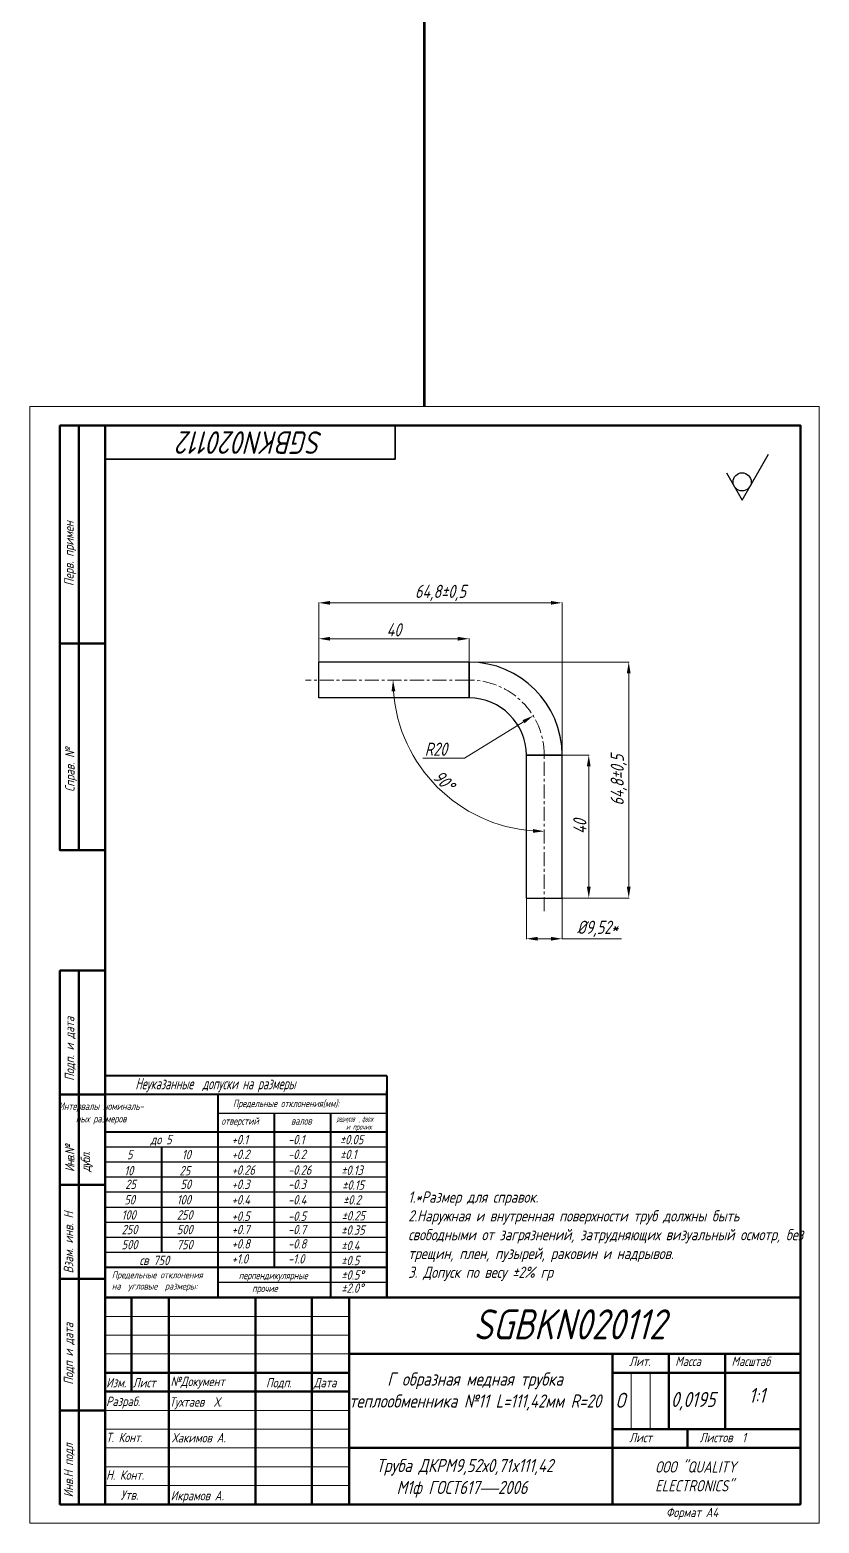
# Model space of a CAD drawing. Header units: millimetres. Extents: x 937859 to 970574, y 987894 to 996517.
# Drawn here: x 945451.2 to 945661.2, y 991223.2 to 991620.4 of the extents above; entities that cross this region are included whole.
import ezdxf

# ---------------------------------------------------------------- set-up
doc = ezdxf.new("R2010")
doc.units = ezdxf.units.MM
doc.header["$LTSCALE"] = 0.5
doc.linetypes.add('CENTER', pattern=[0.6, 0.375, -0.075, 0.075, -0.075])
doc.linetypes.add('K5LT_BASIC', pattern=[0])
doc.layers.add('DIM', color=4, linetype='Continuous')
doc.layers.add('MD_Видимые', color=7, linetype='Continuous', lineweight=25)
doc.layers.add('MD_Видимые тонкие', color=7, linetype='Continuous', lineweight=35)
doc.styles.add('SGBKN020112', font='GOST_A.TTF', dxfattribs={"width": 0.96, "oblique": 15, "height": 3.5})
doc.styles.get("Standard").update_dxf_attribs({"font": 'GOST_A.TTF', "oblique": 15})
doc.dimstyles.new('SGBKN020112', dxfattribs={"dimtxt": 3.5, "dimasz": 3, "dimexe": 0.1, "dimexo": 0, "dimtad": 1, "dimtoh": 1, "dimtxsty": 'SGBKN020112', "dimcen": 2.5, "dimadec": 0, "dimazin": 0, "dimtfac": 1, "dimtmove": 0, "dimatfit": 3, "dimfxl": 1, "dimlwd": 9, "dimlwe": 9, "dimarcsym": 0})

# ---------------------------------------------------------------- blocks, each defined once
blk = doc.blocks.new('*D426')
at = {"color": 0, "lineweight": 9, "transparency": 16777216}
for p, q in [((945528.07, 991452.2), (945528.07, 991458.52)), ((945531.07, 991458.42), (945565.07, 991458.42)), ((945568.07, 991452.2), (945568.07, 991458.52))]:
    blk.add_line(p, q, dxfattribs=at)
at = {"color": 0, "lineweight": 5, "transparency": 16777216}
for points in [[(945531.07, 991458.92), (945531.07, 991457.92), (945528.07, 991458.42)], [(945565.07, 991458.92), (945565.07, 991457.92), (945568.07, 991458.42)]]:
    blk.add_solid(points, dxfattribs=at)
at = {"layer": 'Defpoints', "color": 0, "lineweight": 5, "transparency": 16777216}
for p in [(945568.07, 991458.42), (945528.07, 991452.2), (945568.07, 991452.2)]:
    blk.add_point(p, dxfattribs=at)
at = {"color": 0, "lineweight": 5, "transparency": 16777216, "insert": (945548.07, 991460.8), "char_height": 3.5, "attachment_point": 5, "style": 'SGBKN020112'}
blk.add_mtext('40', dxfattribs=at)
blk = doc.blocks.new('*D427')
at = {"color": 0, "lineweight": 9, "transparency": 16777216}
for p, q in [((945528.07, 991452.2), (945528.07, 991468.07)), ((945531.07, 991467.97), (945589.83, 991467.97)), ((945592.83, 991427.44), (945592.83, 991468.07))]:
    blk.add_line(p, q, dxfattribs=at)
at = {"color": 0, "lineweight": 5, "transparency": 16777216}
for points in [[(945531.07, 991468.47), (945531.07, 991467.47), (945528.07, 991467.97)], [(945589.83, 991468.47), (945589.83, 991467.47), (945592.83, 991467.97)]]:
    blk.add_solid(points, dxfattribs=at)
at = {"layer": 'Defpoints', "color": 0, "lineweight": 5, "transparency": 16777216}
for p in [(945592.83, 991467.97), (945528.07, 991452.2), (945592.83, 991427.44)]:
    blk.add_point(p, dxfattribs=at)
at = {"color": 0, "lineweight": 5, "transparency": 16777216, "insert": (945560.45, 991470.61), "char_height": 3.5, "attachment_point": 5, "style": 'SGBKN020112'}
blk.add_mtext('64,8%%P0,5', dxfattribs=at)
blk = doc.blocks.new('*D428')
at = {"color": 0, "lineweight": 9, "transparency": 16777216}
for p, q in [((945592.83, 991427.44), (945600.01, 991427.44)), ((945599.91, 991424.44), (945599.91, 991392.44)), ((945592.83, 991389.44), (945600.01, 991389.44))]:
    blk.add_line(p, q, dxfattribs=at)
at = {"color": 0, "lineweight": 5, "transparency": 16777216}
for points in [[(945599.41, 991424.44), (945600.41, 991424.44), (945599.91, 991427.44)], [(945599.41, 991392.44), (945600.41, 991392.44), (945599.91, 991389.44)]]:
    blk.add_solid(points, dxfattribs=at)
at = {"layer": 'Defpoints', "color": 0, "lineweight": 5, "transparency": 16777216}
for p in [(945592.83, 991427.44), (945592.83, 991389.44), (945599.91, 991389.44)]:
    blk.add_point(p, dxfattribs=at)
at = {"color": 0, "lineweight": 5, "transparency": 16777216, "insert": (945597.53, 991408.44), "char_height": 3.5, "attachment_point": 5, "rotation": 90, "style": 'SGBKN020112'}
blk.add_mtext('40', dxfattribs=at)
blk = doc.blocks.new('*D429')
at = {"color": 0, "lineweight": 9, "transparency": 16777216}
for p, q in [((945568.07, 991452.2), (945610.64, 991452.2)), ((945610.54, 991392.44), (945610.54, 991449.2)), ((945592.83, 991389.44), (945610.64, 991389.44))]:
    blk.add_line(p, q, dxfattribs=at)
at = {"color": 0, "lineweight": 5, "transparency": 16777216}
for points in [[(945610.04, 991449.2), (945611.04, 991449.2), (945610.54, 991452.2)], [(945610.04, 991392.44), (945611.04, 991392.44), (945610.54, 991389.44)]]:
    blk.add_solid(points, dxfattribs=at)
at = {"layer": 'Defpoints', "color": 0, "lineweight": 5, "transparency": 16777216}
for p in [(945568.07, 991452.2), (945610.54, 991452.2), (945592.83, 991389.44)]:
    blk.add_point(p, dxfattribs=at)
at = {"color": 0, "lineweight": 5, "transparency": 16777216, "insert": (945607.9, 991420.82), "char_height": 3.5, "attachment_point": 5, "rotation": 90, "style": 'SGBKN020112'}
blk.add_mtext('64,8%%P0,5', dxfattribs=at)
blk = doc.blocks.new('*D369')
at = {"color": 0, "lineweight": 9, "transparency": 16777216}
for p, q in [((945566.81, 991426.66), (945582.55, 991436.34)), ((945555.77, 991426.66), (945566.81, 991426.66))]:
    blk.add_line(p, q, dxfattribs=at)
at = {"color": 0, "lineweight": 5, "transparency": 16777216}
blk.add_solid([(945582.29, 991436.77), (945582.82, 991435.92), (945585.11, 991437.92)], dxfattribs=at)
at = {"layer": 'Defpoints', "color": 0, "lineweight": 5, "transparency": 16777216}
for p in [(945585.11, 991437.92), (945568.07, 991427.44)]:
    blk.add_point(p, dxfattribs=at)
at = {"color": 0, "lineweight": 5, "transparency": 16777216, "insert": (945559.24, 991429.04), "char_height": 3.5, "attachment_point": 5, "style": 'SGBKN020112'}
blk.add_mtext('R20', dxfattribs=at)
blk = doc.blocks.new('*D430')
at = {"color": 0, "lineweight": 9, "transparency": 16777216}
for p, q in [((945583.31, 991389.44), (945583.31, 991378.52)), ((945592.83, 991389.44), (945592.83, 991378.52)), ((945586.31, 991378.62), (945589.83, 991378.62)), ((945592.83, 991378.62), (945608.66, 991378.62))]:
    blk.add_line(p, q, dxfattribs=at)
at = {"color": 0, "lineweight": 5, "transparency": 16777216}
for points in [[(945586.31, 991379.12), (945586.31, 991378.12), (945583.31, 991378.62)], [(945589.83, 991379.12), (945589.83, 991378.12), (945592.83, 991378.62)]]:
    blk.add_solid(points, dxfattribs=at)
at = {"layer": 'Defpoints', "color": 0, "lineweight": 5, "transparency": 16777216}
for p in [(945583.31, 991389.44), (945592.83, 991389.44), (945592.83, 991378.62)]:
    blk.add_point(p, dxfattribs=at)
at = {"color": 0, "lineweight": 5, "transparency": 16777216, "insert": (945602.25, 991381.26), "char_height": 3.5, "attachment_point": 5, "style": 'SGBKN020112'}
blk.add_mtext('%%C9,52*', dxfattribs=at)
blk = doc.blocks.new('*D477')
at = {"color": 0, "lineweight": 9, "transparency": 16777216}
blk.add_arc((945588.07, 991447.44), 40.25, 184.2719, 265.7281, dxfattribs=at)
at = {"color": 0, "lineweight": 5, "transparency": 16777216}
for points in [[(945547.44, 991444.42), (945548.44, 991444.46), (945547.83, 991447.44)], [(945585.09, 991407.8), (945585.06, 991406.8), (945588.07, 991407.19)]]:
    blk.add_solid(points, dxfattribs=at)
at = {"layer": 'Defpoints', "color": 0, "lineweight": 5, "transparency": 16777216}
for p in [(945524.57, 991447.44), (945568.07, 991447.44), (945553.22, 991427.32), (945588.07, 991427.44), (945588.07, 991385.94)]:
    blk.add_point(p, dxfattribs=at)
at = {"color": 0, "transparency": 16777216, "insert": (945561.3, 991420.66), "char_height": 3.5, "attachment_point": 5, "rotation": 315, "style": 'SGBKN020112'}
blk.add_mtext('90°', dxfattribs=at)

msp = doc.modelspace()

# ---------------------------------------------------------------- linework, layer by layer
at = {"color": 1, "lineweight": 90}
msp.add_line((945556.205, 991520.17), (945556.205, 992017.59), dxfattribs=at)
at = {"lineweight": 5}
for p, q in [((945661.205, 991520.17), (945451.205, 991520.17)), ((945471.205, 991278.17), (945536.205, 991278.17)), ((945471.205, 991273.17), (945536.205, 991273.17)), ((945471.205, 991268.17), (945536.205, 991268.17)), ((945611.205, 991248.17), (945611.205, 991263.17)), ((945616.205, 991248.17), (945616.205, 991263.17)), ((945616.205, 991248.17), (945616.205, 991263.17)), ((945471.205, 991253.17), (945536.205, 991253.17)), ((945471.205, 991248.17), (945536.205, 991248.17)), ((945471.205, 991243.17), (945536.205, 991243.17)), ((945471.205, 991238.17), (945536.205, 991238.17)), ((945471.205, 991233.17), (945536.205, 991233.17))]:
    msp.add_line(p, q, dxfattribs=at)
at = {"color": 0}
msp.add_line((945640.71, 991495.295), (945647.752, 991507.493), dxfattribs=at)
at = {"lineweight": 50}
for p, q in [((945471.205, 991457.17), (945459.205, 991457.17)), ((945464.205, 991313.17), (945464.205, 991228.17)), ((945471.205, 991283.17), (945536.205, 991283.17)), ((945478.205, 991283.17), (945478.205, 991258.17)), ((945488.205, 991283.17), (945488.205, 991228.17)), ((945511.205, 991283.17), (945511.205, 991228.17)), ((945526.205, 991283.17), (945526.205, 991228.17)), ((945536.205, 991283.17), (945536.205, 991228.17)), ((945536.205, 991268.17), (945656.205, 991268.17)), ((945606.205, 991268.17), (945606.205, 991228.17)), ((945621.205, 991248.17), (945621.205, 991268.17)), ((945621.205, 991248.17), (945621.205, 991268.17)), ((945636.205, 991248.17), (945636.205, 991268.17)), ((945636.205, 991248.17), (945636.205, 991268.17)), ((945471.205, 991263.17), (945536.205, 991263.17)), ((945606.205, 991263.17), (945656.205, 991263.17)), ((945471.205, 991258.17), (945536.205, 991258.17)), ((945606.205, 991248.17), (945656.205, 991248.17)), ((945626.205, 991243.17), (945626.205, 991248.17)), ((945536.205, 991243.17), (945656.205, 991243.17))]:
    msp.add_line(p, q, dxfattribs=at)
at = {"linetype": 'CENTER', "lineweight": 5, "ltscale": 20}
for p, q in [((945568.073, 991447.438), (945524.573, 991447.438)), ((945588.073, 991385.938), (945588.073, 991427.438))]:
    msp.add_line(p, q, dxfattribs=at)
at = {"lineweight": 40}
for p, q in [((945471.205, 991342.17), (945471.205, 991283.17)), ((945546.205, 991342.17), (945471.205, 991342.17)), ((945546.205, 991342.17), (945546.205, 991283.17)), ((945546.205, 991337.17), (945471.205, 991337.17)), ((945501.205, 991337.17), (945501.205, 991283.17)), ((945516.205, 991332.17), (945516.205, 991291.17)), ((945531.205, 991332.17), (945531.205, 991283.17)), ((945546.205, 991327.17), (945471.205, 991327.17)), ((945486.205, 991323.17), (945486.205, 991295.17)), ((945546.205, 991291.17), (945471.205, 991291.17)), ((945546.205, 991283.17), (945471.205, 991283.17))]:
    msp.add_line(p, q, dxfattribs=at)
at = {"linetype": 'K5LT_BASIC', "lineweight": 40}
msp.add_line((945546.205, 991283.17), (945546.205, 991338.17), dxfattribs=at)
for p, q in [((945546.205, 991332.17), (945501.205, 991332.17)), ((945546.205, 991323.17), (945471.205, 991323.17)), ((945546.205, 991319.17), (945471.205, 991319.17)), ((945546.205, 991315.17), (945471.205, 991315.17)), ((945546.205, 991311.17), (945471.205, 991311.17)), ((945546.205, 991307.17), (945471.205, 991307.17)), ((945546.205, 991303.17), (945471.205, 991303.17)), ((945546.205, 991303.17), (945546.205, 991283.17)), ((945546.205, 991299.17), (945471.205, 991299.17)), ((945546.205, 991295.17), (945471.205, 991295.17)), ((945546.205, 991283.17), (945546.205, 991291.17)), ((945546.205, 991287.17), (945501.205, 991287.17)), ((945546.205, 991287.17), (945501.205, 991287.17)), ((945546.205, 991283.17), (945546.205, 991288.17)), ((945656.205, 991283.17), (945656.205, 991228.17))]:
    msp.add_line(p, q)
at = {"lineweight": 5}
msp.add_lwpolyline([(945451.205, 991520.17), (945661.205, 991520.17), (945661.205, 991223.17), (945451.205, 991223.17)], close=True, dxfattribs=at)
at = {"lineweight": 50}
for points in [[(945459.205, 991515.17), (945471.205, 991515.17), (945471.205, 991402.17), (945459.205, 991402.17)], [(945464.205, 991515.17), (945471.205, 991515.17), (945471.205, 991402.17), (945464.205, 991402.17)], [(945471.205, 991515.17), (945656.205, 991515.17), (945656.205, 991228.17), (945471.205, 991228.17)], [(945459.205, 991370.17), (945471.205, 991370.17), (945471.205, 991313.17), (945459.205, 991313.17)], [(945464.205, 991370.17), (945471.205, 991370.17), (945471.205, 991313.17), (945464.205, 991313.17)], [(945459.205, 991337.17), (945471.205, 991337.17), (945471.205, 991313.17), (945459.205, 991313.17)], [(945459.205, 991313.17), (945471.205, 991313.17), (945471.205, 991228.17), (945459.205, 991228.17)], [(945459.205, 991288.17), (945471.205, 991288.17), (945471.205, 991253.17), (945459.205, 991253.17)], [(945471.205, 991283.17), (945656.205, 991283.17), (945656.205, 991228.17), (945471.205, 991228.17)]]:
    msp.add_lwpolyline(points, close=True, dxfattribs=at)
at = {"lineweight": 35, "ltscale": 10}
msp.add_lwpolyline([(945471.205, 991515.17), (945548.367, 991515.17), (945548.367, 991506.156), (945471.205, 991506.156)], close=True, dxfattribs=at)
at = {"color": 0}
msp.add_lwpolyline([(945636.513, 991502.565), (945640.71, 991495.295), (945644.907, 991502.565)], dxfattribs=at)
msp.add_circle((945640.71, 991500.142), 2.423, dxfattribs=at)
at = {"linetype": 'CENTER', "lineweight": 5, "ltscale": 20}
msp.add_arc((945568.073, 991427.438), 20, 0, 90, dxfattribs=at)
at = {"layer": 'MD_Видимые'}
for p, q in [((945568.073, 991452.198), (945528.073, 991452.198)), ((945528.073, 991447.438), (945528.073, 991452.198)), ((945528.073, 991442.678), (945528.073, 991447.438)), ((945568.073, 991442.678), (945528.073, 991442.678)), ((945583.313, 991389.438), (945583.313, 991427.438)), ((945592.833, 991389.438), (945592.833, 991427.438)), ((945583.313, 991389.438), (945588.073, 991389.438)), ((945588.073, 991389.438), (945592.833, 991389.438))]:
    msp.add_line(p, q, dxfattribs=at)
for radius in [24.76, 15.24]:
    msp.add_arc((945568.073, 991427.438), radius, 0, 90, dxfattribs=at)
at = {"layer": 'MD_Видимые тонкие'}
for p, q in [((945568.073, 991447.438), (945568.073, 991452.198)), ((945568.073, 991442.678), (945568.073, 991447.438)), ((945583.313, 991427.438), (945588.073, 991427.438)), ((945588.073, 991427.438), (945592.833, 991427.438))]:
    msp.add_line(p, q, dxfattribs=at)

# ---------------------------------------------------------------- texts
at = {"attachment_point": 1}
for s, width, gutter_width, insert, char_height, rotation in [('SGBKN020112', 101.02573, 0.277, (945529.248, 991507.601), 6, 180), ('Взам. инв. Н', 22.53419, 0.0936, (945460.242, 991289.596), 2.5, 90), ('Подп и дата', 23.06588, 0.0936, (945460.242, 991259.991), 2.5, 90), ('Инв.Н подл', 27.20805, 0.0936, (945460.225, 991230.024), 2.5, 90)]:
    msp.add_mtext_dynamic_manual_height_columns(s, width=width, gutter_width=gutter_width, heights=[0], dxfattribs=dict(at, insert=insert, char_height=char_height, rotation=rotation))
for s, width, gutter_width, insert, char_height in [('{\\W0.8;Неуказанные  допуски на размеры}', 62.68743, 0.0225, (945479.286, 991341.57), 3), ('\\pxqc;{\\W0.9;Интервалы номиналь-\\Pных размеров}', 32.84824, 0.0225, (945453.741, 991335.081), 2), ('{\\W0.8;Предельные отклонения(мм):}', 39.37922, 0.0225, (945505.249, 991335.823), 2), ('{\\W0.8;валов}', 0.24687, 0.0225, (945520.711, 991331.162), 2), ('{\\W0.6;радиусов  , фасок}', 9.33538, 0.0225, (945532.815, 991331.478), 1.5), ('{\\W0.8;и прочих}', 20.39974, 0.0225, (945535.336, 991329.333), 1.5), ('до 5', 8.87794, 0.0225, (945483.283, 991326.436), 2.5), ('+0.1', 8.87794, 0.0225, (945504.9, 991326.436), 2.5), ('-0.1', 8.87794, 0.0225, (945519.9, 991326.436), 2.5), ('%%P0.05', 8.87794, 0.0225, (945533.705, 991326.436), 2.5), ('5', 8.87794, 0.0225, (945477.048, 991322.454), 2.5), ('10', 8.87794, 0.0225, (945491.658, 991322.454), 2.5), ('+0.2', 8.87794, 0.0225, (945504.9, 991322.508), 2.5), ('-0.2', 8.87794, 0.0225, (945519.9, 991322.508), 2.5), ('%%P0.1', 8.87794, 0.0225, (945533.753, 991322.491), 2.5), ('10', 8.87794, 0.0225, (945476.337, 991318.17), 2.5), ('25', 8.87794, 0.0225, (945491.013, 991318.17), 2.5), ('+0.26', 8.87794, 0.0225, (945504.9, 991318.339), 2.5), ('-0.26', 8.87794, 0.0225, (945519.9, 991318.339), 2.5), ('%%P0.13', 8.87794, 0.0225, (945534.037, 991318.298), 2.5), ('25', 8.87794, 0.0225, (945476.561, 991314.54), 2.5), ('50', 8.87794, 0.0225, (945491.267, 991314.54), 2.5), ('+0.3', 8.87794, 0.0225, (945504.9, 991314.552), 2.5), ('-0.3', 8.87794, 0.0225, (945519.9, 991314.552), 2.5), ('%%P0.15', 8.87794, 0.0225, (945534.29, 991314.352), 2.5), ('50', 8.87794, 0.0225, (945476.32, 991310.436), 2.5), ('100', 8.87794, 0.0225, (945490.293, 991310.436), 2.5), ('+0.4', 8.87794, 0.0225, (945504.9, 991310.436), 2.5), ('-0.4', 8.87794, 0.0225, (945519.9, 991310.436), 2.5), ('%%P0.2', 8.87794, 0.0225, (945534.543, 991310.411), 2.5), ('100', 8.87794, 0.0225, (945475.618, 991306.4), 2.5), ('250', 8.87794, 0.0225, (945490.293, 991306.4), 2.5), ('+0.5', 8.87794, 0.0225, (945504.9, 991306.07), 2.5), ('-0.5', 8.87794, 0.0225, (945519.9, 991306.07), 2.5), ('%%P0.25', 8.87794, 0.0225, (945534.155, 991306.175), 2.5), ('250', 8.87794, 0.0225, (945475.618, 991302.515), 2.5), ('500', 8.87794, 0.0225, (945490.293, 991302.515), 2.5), ('+0.7', 8.87794, 0.0225, (945504.9, 991302.514), 2.5), ('-0.7', 8.87794, 0.0225, (945519.9, 991302.514), 2.5), ('%%P0.35', 8.87794, 0.0225, (945534.045, 991302.383), 2.5), ('500', 8.87794, 0.0225, (945475.618, 991298.515), 2.5), ('750', 8.87794, 0.0225, (945490.293, 991298.515), 2.5), ('+0.8', 8.87794, 0.0225, (945504.9, 991298.712), 2.5), ('-0.8', 8.87794, 0.0225, (945519.9, 991298.712), 2.5), ('%%P0.4', 8.87794, 0.0225, (945534.045, 991298.283), 2.5), (' св 750', 32.91549, 0.0225, (945479.065, 991294.314), 2.5), ('+1.0', 8.87794, 0.0225, (945504.9, 991294.712), 2.5), ('-1.0', 8.87794, 0.0225, (945519.9, 991294.712), 2.5), ('%%P0.5', 8.87794, 0.0225, (945534.045, 991294.283), 2.5), ('{\\W0.9;Предельные отклонения\\Pна  угловые  размеры:}', 32.29887, 0.0225, (945473.026, 991290.106), 1.8), ('%%P0.5%%D', 8.87794, 0.0225, (945534.07, 991290.436), 2.5), ('%%P2.0%%D', 8.87794, 0.0225, (945534.07, 991286.931), 2.5), ('SGBKN020112', 127.04654, 0.277, (945569.265, 991280.039), 8), ('Лит.', 0.05965, 0.0936, (945610.675, 991267.463), 2.5), ('Масса', 0.08342, 0.0936, (945622.914, 991267.463), 2.5), ('Масштаб', 0.05965, 0.0936, (945637.892, 991267.463), 2.5), ('Изм.', 0.02019, 0.0936, (945471.497, 991261.778), 2.5), ('Лист', 0.02019, 0.0936, (945478.588, 991261.778), 2.5), ('№Документ', 0.179, 0.0936, (945488.645, 991262.114), 2.5), ('Подп.', 0.02019, 0.0936, (945514.045, 991261.778), 2.5), ('Дата', 0.02019, 0.0936, (945526.714, 991261.778), 2.5), ('\\pxqc;Г образная медная трубка теплообменника №11 L=111,42мм R=20', 66.93468, 0.277, (945536.205, 991263.238), 3.5), ('О', 4, 0.0936, (945607.046, 991257.846), 4), ('0,0195', 11.32981, 0.0936, (945621.763, 991258.065), 4), ('1:1', 0.19592, 0.0936, (945642.529, 991259.149), 4), ('Разраб.', 0.02019, 0.0936, (945471.497, 991256.811), 2.5), ('Тухтаев  Х.', 33.19273, 0.0936, (945488.345, 991256.663), 2.5), ('Т. Конт.', 12.98856, 0.0936, (945471.497, 991247.203), 2.5), ('{\\fGOST type A|b0|i0|c204|p34;Хакимов А.}', 21.48823, 0.0936, (945488.981, 991247.132), 2.5), ('Лист', 0.05965, 0.0936, (945610.675, 991247.189), 2.5), ('Листов  1', 19.71259, 0.0936, (945629.41, 991247.189), 2.5), ('Н. Конт.', 14.26571, 0.0936, (945471.497, 991237.202), 2.5), ('ООО "QUALITY \\PELECTRONICS"', 30.17947, 0.187, (945617.586, 991239.613), 3), ('Утв.', 0.05244, 0.0936, (945475.375, 991231.902), 2.5), ('Икрамов А.', 34.8029, 0.0936, (945488.679, 991231.75), 2.5), ('Формат А4', 34.3482, 0.0936, (945620.445, 991227.278), 2.5)]:
    msp.add_mtext_dynamic_manual_height_columns(s, width=width, gutter_width=gutter_width, heights=[0], dxfattribs=dict(at, insert=insert, char_height=char_height))
at = {"lineweight": 40, "char_height": 2, "attachment_point": 1}
for s, width, insert in [('{\\W0.8;отверстий}', 0.29032, (945502.162, 991331.145)), ('{\\W0.8;перпендикулярные}', 8.87794, (945506.786, 991290.053)), ('{\\W0.8;прочие}', 8.87794, (945510.337, 991286.625))]:
    msp.add_mtext_dynamic_manual_height_columns(s, width=width, gutter_width=0.0225, heights=[0], dxfattribs=dict(at, insert=insert))
at = {"attachment_point": 1}
for s, insert, char_height, width in [('1.*Размер для справок.\\P2.Наружная и внутренная поверхности труб должны быть свободными от загрязнений, затрудняющих визуальный осмотр, без трещин, плен, пузырей, раковин и надрывов.\\P3. Допуск по весу ±2% гр', (945551.872, 991311.411), 3, 106.72154), ('Труба ДКРМ9,52х0,71x111,42\\P   M1ф ГОСТ617{\\fArial|b0|i0|c0|p34;—}2006 ', (945543.401, 991240.245), 3.5, 67.19986)]:
    msp.add_mtext(s, dxfattribs=dict(at, insert=insert, char_height=char_height, width=width))
at = {"layer": 'DIM', "color": 250, "linetype": 'CENTER', "ltscale": 0.25, "char_height": 2.5, "attachment_point": 1, "rotation": 90}
for s, width, insert in [('{\\C0;Перв. примен}', 27.40587, (945460.356, 991472.444)), ('\\pxt1;{\\C0;Справ. №}', 13.86744, (945460.591, 991417.693)), ('{\\C0;Подп. и дата}', 33.33572, (945460.499, 991340.815)), ('{\\T0.85;\\C0;Инв.№ дубл.}', 0.17972, (945460.571, 991316.589))]:
    msp.add_mtext_dynamic_manual_height_columns(s, width=width, gutter_width=0.449, heights=[0], dxfattribs=dict(at, insert=insert))

# ---------------------------------------------------------------- dimensions: what is measured, and where the dimension line sits
at = {"lineweight": 5}
for base, p1, p2, text, picture, middle in [((945592.833, 991467.974), (945528.073, 991452.198), (945592.833, 991427.438), '64,8%%P0,5', '*D427', (945560.453, 991470.613)), ((945592.833, 991378.622), (945583.313, 991389.438), (945592.833, 991389.438), '%%C<>*', '*D430', (945602.247, 991381.261))]:
    dim = msp.add_linear_dim(base=base, p1=p1, p2=p2, text=text, dimstyle='SGBKN020112', dxfattribs=at)
    dim.commit()
    dim.dimension.update_dxf_attribs({"geometry": picture, "text_midpoint": middle})
dim = msp.add_linear_dim(base=(945568.073, 991458.424), p1=(945528.073, 991452.198), p2=(945568.073, 991452.198), dimstyle='SGBKN020112', dxfattribs=at)
dim.commit()
dim.dimension.update_dxf_attribs({"geometry": '*D426', "text_midpoint": (945548.073, 991460.8)})
for base, p1, p2, text, picture, middle in [((945610.542, 991452.198), (945592.833, 991389.438), (945568.073, 991452.198), '64,8%%P0,5', '*D429', (945607.903, 991420.818)), ((945599.91, 991389.438), (945592.833, 991427.438), (945592.833, 991389.438), '40', '*D428', (945597.534, 991408.438))]:
    dim = msp.add_linear_dim(base=base, p1=p1, p2=p2, angle=90, text=text, dimstyle='SGBKN020112', dxfattribs=at)
    dim.commit()
    dim.dimension.update_dxf_attribs({"geometry": picture, "text_midpoint": middle})
dim = msp.add_angular_dim_2l(base=(945553.219, 991427.315), line1=((945588.073, 991385.938), (945588.073, 991427.438)), line2=((945568.073, 991447.438), (945524.573, 991447.438)), dimstyle='SGBKN020112')
dim.commit()
dim.dimension.update_dxf_attribs({"geometry": '*D477', "text_midpoint": (945561.296, 991420.66)})
dim = msp.add_radius_dim(center=(945568.073, 991427.438), mpoint=(945585.109, 991437.916), dimstyle='SGBKN020112', dxfattribs=at)
dim.commit()
dim.dimension.update_dxf_attribs({"geometry": '*D369', "text_midpoint": (945559.245, 991426.664), "dimtype": 164})

doc.saveas('drawing.dxf')
